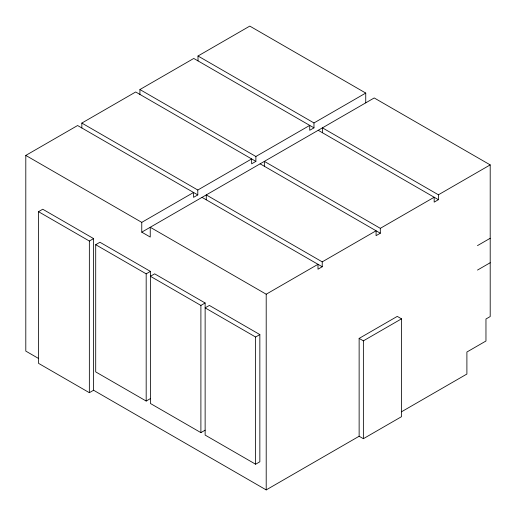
<?xml version="1.0" encoding="UTF-8"?>
<svg xmlns="http://www.w3.org/2000/svg" width="516" height="516" viewBox="0 0 516 516"><rect width="100%" height="100%" fill="white"/><g stroke="black" fill="none" stroke-linecap="round" stroke-linejoin="round"><path stroke-width="0.77" d="M81.838 127.968L81.838 123.072L135.689 91.983L255.884 161.379L255.884 156.49L139.92 89.539L139.92 94.428L139.488 94.68M38.681 358.543L25.8 351.106L25.8 155.419L77.6 125.523L197.796 194.913L197.796 190.023L81.838 123.072M139.92 89.539L193.771 58.45L313.967 127.845L313.967 122.95L198.002 55.999L249.796 26.097L365.741 93.061L365.741 102.845M93.59 390.244L89.352 392.689L38.513 363.335L38.513 211.683L42.744 209.232L93.59 238.585L93.59 390.244L266.204 489.903L359.136 436.246L363.374 438.697L401.506 416.683L401.506 318.836L397.268 316.392L359.136 338.406L359.136 436.246M38.513 211.683L89.352 241.03L93.59 238.585M150.42 398.597L146.183 401.042L95.705 371.901L95.705 244.7L99.943 242.256L150.42 271.397L150.42 403.486L200.898 432.627L205.136 430.183M25.8 155.419L141.765 222.37L193.558 192.468L193.558 197.364L197.796 194.913M197.796 190.023L251.647 158.934L251.647 163.824L255.884 161.379M255.884 156.49L309.729 125.401L309.729 130.29L313.967 127.845M313.967 122.95L365.741 93.061M141.765 222.37L141.765 232.155L374.216 97.956L490.2 164.894L490.2 316.553L485.962 318.998L485.962 341.012L466.896 352.022L466.896 374.036L401.448 411.82M95.705 244.7L146.183 273.841L150.42 271.397M205.136 302.989L154.658 273.841L150.42 276.292L200.898 305.433L205.136 302.989L205.136 435.078L255.614 464.219L259.851 461.775L259.851 334.574L209.373 305.433L205.136 307.878L255.614 337.025L259.851 334.574M266.204 489.903L266.204 294.217L317.991 264.308L317.991 269.204L322.229 266.753L322.229 261.864L206.271 194.913L206.271 199.808M322.229 261.864L376.08 230.775L376.08 235.67L380.318 233.219L380.311 228.33L264.353 161.379L264.353 166.275M380.311 228.33L434.169 197.241L434.169 202.137L438.407 199.686L438.407 194.796L322.442 127.845L322.442 132.735M438.407 194.796L490.2 164.894M477.487 245.616L490.2 238.276M477.487 270.074L490.2 262.734M359.136 338.406L363.374 340.85L401.506 318.836M318.204 130.29L438.407 199.686M260.116 163.824L380.318 233.219M202.033 197.364L322.229 266.753M266.204 294.217L150.24 227.266L150.24 237.05L141.765 232.155M198.009 60.894L198.002 55.999M363.374 340.85L363.374 438.697M255.614 337.025L255.614 464.219M200.898 305.433L200.898 432.627M146.183 273.841L146.183 401.042M89.352 241.03L89.352 392.689"/></g></svg>
